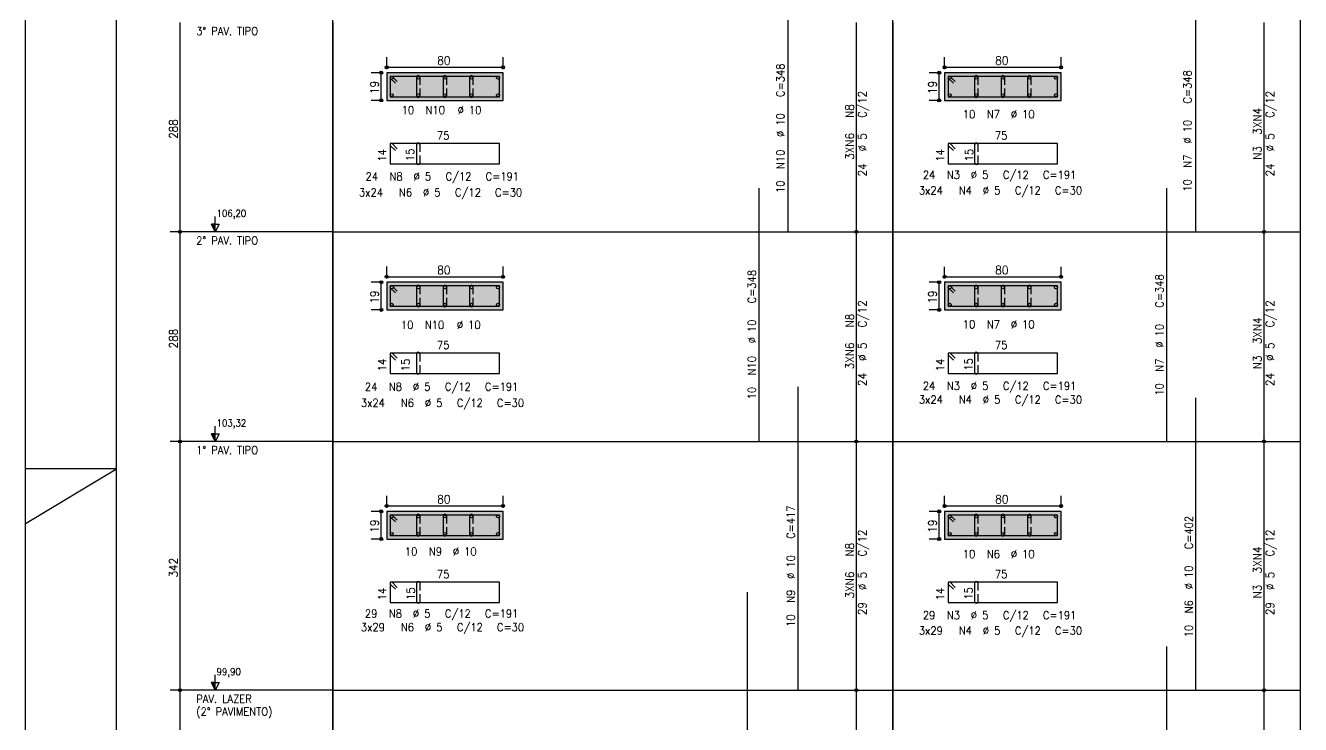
# Model space of a CAD drawing. Extents: x 0 to 119, y 0 to 84.
# Drawn here: x 0 to 35.04, y 22.67 to 41.89 of the extents above; entities that cross this region are included whole.
import ezdxf

# ---------------------------------------------------------------- set-up
doc = ezdxf.new("R2010")
doc.units = 0
for name, color, linetype in [('15', 15, 'Continuous'), ('18', 4, 'Continuous'), ('2', 2, 'Continuous'), ('25', 1, 'Continuous'), ('26', 3, 'Continuous'), ('3', 3, 'Continuous'), ('51', 7, 'Continuous'), ('6', 6, 'Continuous'), ('64', 7, 'Continuous')]:
    doc.layers.add(name, color=color, linetype=linetype)
doc.styles.get("Standard").update_dxf_attribs({"font": 'standard'})

msp = doc.modelspace()

# ---------------------------------------------------------------- linework, layer by layer
at = {"layer": '15', "linetype": 'Continuous'}
for points in [[(8.45007, 41.97376), (8.45007, 36.21376), (23.83837, 36.21376), (23.83837, 41.97376)], [(23.839394, 41.97376), (23.839394, 36.21376), (35.041694, 36.21376), (35.041694, 41.97376)], [(8.45007, 36.21376), (8.45007, 30.45376), (23.83837, 30.45376), (23.83837, 36.21376)], [(23.839394, 36.21376), (23.839394, 30.45376), (35.041694, 30.45376), (35.041694, 36.21376)], [(8.45007, 30.45376), (8.45007, 23.61376), (23.83837, 23.61376), (23.83837, 30.45376)], [(23.839394, 30.45376), (23.839394, 23.61376), (35.041694, 23.61376), (35.041694, 30.45376)], [(8.45007, 23.61376), (8.45007, 17.49376), (23.83837, 17.49376), (23.83837, 23.61376)], [(23.839394, 23.61376), (23.839394, 17.49376), (35.041694, 17.49376), (35.041694, 23.61376)]]:
    msp.add_lwpolyline(points, dxfattribs=at)
at = {"layer": '18', "linetype": 'Continuous'}
for p, q in [((4.250381, 36.21376), (4.250381, 41.97376)), ((22.83717, 36.21376), (22.83717, 41.97376)), ((34.040494, 36.21376), (34.040494, 41.97376)), ((9.926455, 40.69016), (9.926455, 41.01816)), ((13.126455, 40.69016), (13.126455, 41.01816)), ((25.261653, 40.690072), (25.261653, 41.018073)), ((28.461653, 40.690072), (28.461653, 41.018073)), ((9.926455, 40.74016), (13.126455, 40.74016)), ((25.261653, 40.740073), (28.461653, 40.740073)), ((9.826455, 40.59016), (9.498455, 40.59016)), ((9.776455, 39.83016), (9.776455, 40.59016)), ((10.076455, 40.49016), (10.026455, 40.49016)), ((10.026455, 40.49016), (10.026455, 40.44016)), ((10.076455, 40.49016), (10.026455, 40.49016)), ((10.026455, 40.49016), (10.026455, 40.44016)), ((10.026455, 40.44016), (10.026455, 39.93016)), ((10.026455, 40.44016), (10.167877, 40.298739)), ((10.217877, 40.348739), (10.076455, 40.49016)), ((13.026455, 40.49016), (10.076455, 40.49016)), ((10.746455, 40.46016), (10.746455, 39.96016)), ((10.846455, 40.26016), (10.846455, 40.46016)), ((11.476455, 40.46016), (11.476455, 39.96016)), ((11.576455, 40.26016), (11.576455, 40.46016)), ((12.206455, 40.46016), (12.206455, 39.96016)), ((12.306455, 40.26016), (12.306455, 40.46016)), ((13.026455, 39.93016), (13.026455, 40.49016)), ((25.161653, 40.590073), (24.833653, 40.590073)), ((25.111653, 39.830073), (25.111653, 40.590073)), ((25.411653, 40.490073), (25.361653, 40.490073)), ((25.361653, 40.490073), (25.361653, 40.440072)), ((25.411653, 40.490073), (25.361653, 40.490073)), ((25.361653, 40.490073), (25.361653, 40.440072)), ((25.361653, 40.440072), (25.361653, 39.930073)), ((25.361653, 40.440072), (25.503074, 40.298651)), ((25.553074, 40.348651), (25.411653, 40.490073)), ((28.361653, 40.490073), (25.411653, 40.490073)), ((26.081653, 40.460072), (26.081653, 39.960073)), ((26.181653, 40.260073), (26.181653, 40.460072)), ((26.811653, 40.460073), (26.811653, 39.960073)), ((26.911653, 40.260073), (26.911653, 40.460073)), ((27.541653, 40.460073), (27.541653, 39.960072)), ((27.641653, 40.260073), (27.641653, 40.460073)), ((28.361653, 39.930073), (28.361653, 40.490073)), ((10.846455, 39.96016), (10.846455, 40.16016)), ((11.576455, 39.96016), (11.576455, 40.16016)), ((12.306455, 39.96016), (12.306455, 40.16016)), ((26.181653, 39.960073), (26.181653, 40.160073)), ((26.911653, 39.960073), (26.911653, 40.160073)), ((27.641653, 39.960072), (27.641653, 40.160072)), ((9.826455, 39.83016), (9.498455, 39.83016)), ((10.026455, 39.93016), (13.026455, 39.93016)), ((25.161653, 39.830073), (24.833653, 39.830073)), ((25.361653, 39.930073), (28.361653, 39.930073)), ((8.45007, 36.21376), (3.972381, 36.21376)), ((8.45007, 36.21376), (3.972381, 36.21376)), ((4.250381, 30.45376), (4.250381, 36.21376)), ((22.83717, 30.45376), (22.83717, 36.21376)), ((34.040494, 30.45376), (34.040494, 36.21376)), ((9.926455, 34.93016), (9.926455, 35.25816)), ((13.126455, 34.93016), (13.126455, 35.25816)), ((25.261653, 34.930073), (25.261653, 35.258073)), ((28.461653, 34.930073), (28.461653, 35.258073)), ((9.826455, 34.83016), (9.498455, 34.83016)), ((9.776455, 34.07016), (9.776455, 34.83016)), ((9.926455, 34.98016), (13.126455, 34.98016)), ((10.076455, 34.73016), (10.026455, 34.73016)), ((10.026455, 34.73016), (10.026455, 34.68016)), ((10.076455, 34.73016), (10.026455, 34.73016)), ((10.026455, 34.73016), (10.026455, 34.68016)), ((10.217877, 34.588739), (10.076455, 34.73016)), ((13.026455, 34.73016), (10.076455, 34.73016)), ((10.746455, 34.70016), (10.746455, 34.20016)), ((10.846455, 34.50016), (10.846455, 34.70016)), ((11.476455, 34.70016), (11.476455, 34.20016)), ((11.576455, 34.50016), (11.576455, 34.70016)), ((12.206455, 34.70016), (12.206455, 34.20016)), ((12.306455, 34.50016), (12.306455, 34.70016)), ((13.026455, 34.17016), (13.026455, 34.73016)), ((25.161653, 34.830073), (24.833653, 34.830073)), ((25.111653, 34.070073), (25.111653, 34.830073)), ((25.261653, 34.980072), (28.461653, 34.980072)), ((25.411653, 34.730072), (25.361653, 34.730072)), ((25.361653, 34.730072), (25.361653, 34.680073)), ((25.411653, 34.730072), (25.361653, 34.730072)), ((25.361653, 34.730072), (25.361653, 34.680073)), ((25.553074, 34.588651), (25.411653, 34.730072)), ((28.361653, 34.730072), (25.411653, 34.730072)), ((26.081653, 34.700072), (26.081653, 34.200072)), ((26.181653, 34.500073), (26.181653, 34.700072)), ((26.811653, 34.700072), (26.811653, 34.200072)), ((26.911653, 34.500073), (26.911653, 34.700072)), ((27.541653, 34.700073), (27.541653, 34.200072)), ((27.641653, 34.500073), (27.641653, 34.700073)), ((28.361653, 34.170073), (28.361653, 34.730072)), ((10.026455, 34.68016), (10.026455, 34.17016)), ((10.026455, 34.68016), (10.167877, 34.538739)), ((10.846455, 34.20016), (10.846455, 34.40016)), ((11.576455, 34.20016), (11.576455, 34.40016)), ((12.306455, 34.20016), (12.306455, 34.40016)), ((25.361653, 34.680073), (25.361653, 34.170073)), ((25.361653, 34.680073), (25.503074, 34.538651)), ((26.181653, 34.200072), (26.181653, 34.400073)), ((26.911653, 34.200072), (26.911653, 34.400073)), ((27.641653, 34.200072), (27.641653, 34.400072)), ((9.826455, 34.07016), (9.498455, 34.07016)), ((10.026455, 34.17016), (13.026455, 34.17016)), ((25.161653, 34.070073), (24.833653, 34.070073)), ((25.361653, 34.170073), (28.361653, 34.170073)), ((8.45007, 30.45376), (3.972381, 30.45376)), ((8.45007, 30.45376), (3.972381, 30.45376)), ((4.250381, 23.61376), (4.250381, 30.45376)), ((22.83717, 23.61376), (22.83717, 30.45376)), ((34.040494, 23.61376), (34.040494, 30.45376)), ((9.926455, 28.63016), (9.926455, 28.95816)), ((13.126455, 28.63016), (13.126455, 28.95816)), ((25.261653, 28.630072), (25.261653, 28.958073)), ((28.461653, 28.630072), (28.461653, 28.958073)), ((9.826455, 28.53016), (9.498455, 28.53016)), ((9.776455, 27.77016), (9.776455, 28.53016)), ((9.926455, 28.68016), (13.126455, 28.68016)), ((10.076455, 28.43016), (10.026455, 28.43016)), ((10.026455, 28.43016), (10.026455, 28.38016)), ((10.076455, 28.43016), (10.026455, 28.43016)), ((10.026455, 28.43016), (10.026455, 28.38016)), ((10.217877, 28.288739), (10.076455, 28.43016)), ((13.026455, 28.43016), (10.076455, 28.43016)), ((10.746455, 28.40016), (10.746455, 27.90016)), ((10.846455, 28.20016), (10.846455, 28.40016)), ((11.476455, 28.40016), (11.476455, 27.90016)), ((11.576455, 28.20016), (11.576455, 28.40016)), ((12.206455, 28.40016), (12.206455, 27.90016)), ((12.306455, 28.20016), (12.306455, 28.40016)), ((13.026455, 27.87016), (13.026455, 28.43016)), ((25.161653, 28.530073), (24.833653, 28.530073)), ((25.111653, 27.770072), (25.111653, 28.530073)), ((25.261653, 28.680073), (28.461653, 28.680073)), ((25.411653, 28.430073), (25.361653, 28.430073)), ((25.361653, 28.430073), (25.361653, 28.380072)), ((25.411653, 28.430073), (25.361653, 28.430073)), ((25.361653, 28.430073), (25.361653, 28.380072)), ((25.553074, 28.288651), (25.411653, 28.430073)), ((28.361653, 28.430073), (25.411653, 28.430073)), ((26.081653, 28.400073), (26.081653, 27.900073)), ((26.181653, 28.200072), (26.181653, 28.400073)), ((26.811653, 28.400073), (26.811653, 27.900073)), ((26.911653, 28.200072), (26.911653, 28.400073)), ((27.541653, 28.400072), (27.541653, 27.900073)), ((27.641653, 28.200072), (27.641653, 28.400072)), ((28.361653, 27.870072), (28.361653, 28.430073)), ((10.026455, 28.38016), (10.026455, 27.87016)), ((10.026455, 28.38016), (10.167877, 28.238739)), ((10.846455, 27.90016), (10.846455, 28.10016)), ((11.576455, 27.90016), (11.576455, 28.10016)), ((12.306455, 27.90016), (12.306455, 28.10016)), ((25.361653, 28.380072), (25.361653, 27.870072)), ((25.361653, 28.380072), (25.503074, 28.238651)), ((26.181653, 27.900073), (26.181653, 28.100073)), ((26.911653, 27.900073), (26.911653, 28.100073)), ((27.641653, 27.900072), (27.641653, 28.100072)), ((9.826455, 27.77016), (9.498455, 27.77016)), ((10.026455, 27.87016), (13.026455, 27.87016)), ((25.161653, 27.770072), (24.833653, 27.770072)), ((25.361653, 27.870072), (28.361653, 27.870072)), ((8.45007, 23.61376), (3.972381, 23.61376)), ((8.45007, 23.61376), (3.972381, 23.61376)), ((4.250381, 17.493753), (4.250381, 23.61376)), ((22.83717, 17.49376), (22.83717, 23.61376)), ((34.040494, 17.49376), (34.040494, 23.61376))]:
    msp.add_line(p, q, dxfattribs=at)
for centre, radius in [((9.926455, 40.74016), 0.041625), ((9.926455, 40.74016), 0.02075), ((13.126455, 40.74016), 0.041625), ((13.126455, 40.74016), 0.02075), ((25.261653, 40.740073), 0.041625), ((25.261653, 40.740073), 0.02075), ((28.461653, 40.740073), 0.041625), ((28.461653, 40.740073), 0.02075), ((9.776455, 40.59016), 0.041625), ((9.776455, 40.59016), 0.02075), ((25.111653, 40.590073), 0.041625), ((25.111653, 40.590073), 0.02075), ((9.776455, 39.83016), 0.041625), ((9.776455, 39.83016), 0.02075), ((25.111653, 39.830073), 0.041625), ((25.111653, 39.830073), 0.02075), ((4.250381, 36.21376), 0.041625), ((4.250381, 36.21376), 0.041625), ((4.250381, 36.21376), 0.02075), ((4.250381, 36.21376), 0.02075), ((22.83717, 36.21376), 0.041625), ((22.83717, 36.21376), 0.041625), ((22.83717, 36.21376), 0.02075), ((22.83717, 36.21376), 0.02075), ((34.040494, 36.21376), 0.041625), ((34.040494, 36.21376), 0.041625), ((34.040494, 36.21376), 0.02075), ((34.040494, 36.21376), 0.02075), ((9.776455, 34.83016), 0.041625), ((9.776455, 34.83016), 0.02075), ((9.926455, 34.98016), 0.041625), ((9.926455, 34.98016), 0.02075), ((13.126455, 34.98016), 0.041625), ((13.126455, 34.98016), 0.02075), ((25.111653, 34.830073), 0.041625), ((25.111653, 34.830073), 0.02075), ((25.261653, 34.980072), 0.041625), ((25.261653, 34.980072), 0.02075), ((28.461653, 34.980072), 0.041625), ((28.461653, 34.980072), 0.02075), ((9.776455, 34.07016), 0.041625), ((9.776455, 34.07016), 0.02075), ((25.111653, 34.070073), 0.041625), ((25.111653, 34.070073), 0.02075), ((4.250381, 30.45376), 0.041625), ((4.250381, 30.45376), 0.041625), ((22.83717, 30.45376), 0.041625), ((22.83717, 30.45376), 0.041625), ((34.040494, 30.45376), 0.041625), ((34.040494, 30.45376), 0.041625), ((4.250381, 30.45376), 0.02075), ((4.250381, 30.45376), 0.02075), ((22.83717, 30.45376), 0.02075), ((22.83717, 30.45376), 0.02075), ((34.040494, 30.45376), 0.02075), ((34.040494, 30.45376), 0.02075), ((9.776455, 28.53016), 0.041625), ((9.776455, 28.53016), 0.02075), ((9.926455, 28.68016), 0.041625), ((9.926455, 28.68016), 0.02075), ((13.126455, 28.68016), 0.041625), ((13.126455, 28.68016), 0.02075), ((25.111653, 28.530073), 0.041625), ((25.111653, 28.530073), 0.02075), ((25.261653, 28.680073), 0.041625), ((25.261653, 28.680073), 0.02075), ((28.461653, 28.680073), 0.041625), ((28.461653, 28.680073), 0.02075), ((9.776455, 27.77016), 0.041625), ((9.776455, 27.77016), 0.02075), ((25.111653, 27.770072), 0.041625), ((25.111653, 27.770072), 0.02075), ((4.250381, 23.61376), 0.041625), ((4.250381, 23.61376), 0.041625), ((4.250381, 23.61376), 0.02075), ((4.250381, 23.61376), 0.02075), ((22.83717, 23.61376), 0.041625), ((22.83717, 23.61376), 0.041625), ((22.83717, 23.61376), 0.02075), ((22.83717, 23.61376), 0.02075), ((34.040494, 23.61376), 0.041625), ((34.040494, 23.61376), 0.041625), ((34.040494, 23.61376), 0.02075), ((34.040494, 23.61376), 0.02075)]:
    msp.add_circle(centre, radius, dxfattribs=at)
for centre, start, end in [((10.796455, 40.46016), 0, 180), ((11.526455, 40.46016), 0, 180), ((12.256455, 40.46016), 0, 180), ((26.131653, 40.460072), 0, 180), ((26.861653, 40.460073), 0, 180), ((27.591653, 40.460073), 0, 180), ((10.796455, 39.96016), 180, 0), ((11.526455, 39.96016), 180, 0), ((12.256455, 39.96016), 180, 0), ((26.131653, 39.960073), 180, 0), ((26.861653, 39.960073), 180, 0), ((27.591653, 39.960072), 180, 0), ((10.796455, 34.70016), 0, 180), ((11.526455, 34.70016), 0, 180), ((12.256455, 34.70016), 0, 180), ((26.131653, 34.700072), 0, 180), ((26.861653, 34.700072), 0, 180), ((27.591653, 34.700073), 0, 180), ((10.796455, 34.20016), 180, 0), ((11.526455, 34.20016), 180, 0), ((12.256455, 34.20016), 180, 0), ((26.131653, 34.200072), 180, 0), ((26.861653, 34.200072), 180, 0), ((27.591653, 34.200072), 180, 0), ((10.796455, 28.40016), 0, 180), ((11.526455, 28.40016), 0, 180), ((12.256455, 28.40016), 0, 180), ((26.131653, 28.400073), 0, 180), ((26.861653, 28.400073), 0, 180), ((27.591653, 28.400072), 0, 180), ((10.796455, 27.90016), 180, 0), ((11.526455, 27.90016), 180, 0), ((12.256455, 27.90016), 180, 0), ((26.131653, 27.900073), 180, 0), ((26.861653, 27.900073), 180, 0), ((27.591653, 27.900072), 180, 0)]:
    msp.add_arc(centre, 0.05, start, end, dxfattribs=at)
at = {"layer": '2', "linetype": 'Continuous'}
for p, q in [((0, 28.2), (2.5, 29.7)), ((2.5, 29.7), (0, 29.7))]:
    msp.add_line(p, q, dxfattribs=at)
msp.add_lwpolyline([(0, 0), (0, 84.1), (118.9, 84.1), (118.9, 0), (0, 0)], dxfattribs=at)
at = {"layer": '25', "linetype": 'Continuous'}
for p, q in [((9.926455, 40.59016), (9.926455, 40.59016)), ((9.926455, 40.59016), (9.926455, 40.59016)), ((13.126455, 40.59016), (13.126455, 40.59016)), ((25.261653, 40.590073), (25.261653, 40.590073)), ((25.261653, 40.590073), (25.261653, 40.590073)), ((28.461653, 40.590073), (28.461653, 40.590073)), ((9.926455, 39.83016), (9.926455, 39.83016)), ((25.261653, 39.830073), (25.261653, 39.830073)), ((8.45007, 36.21376), (8.45007, 36.21376)), ((8.45007, 36.21376), (8.45007, 36.21376)), ((22.83717, 36.21376), (22.83717, 36.21376)), ((22.83717, 36.21376), (22.83717, 36.21376)), ((34.040494, 36.21376), (34.040494, 36.21376)), ((34.040494, 36.21376), (34.040494, 36.21376)), ((9.926455, 34.83016), (9.926455, 34.83016)), ((9.926455, 34.83016), (9.926455, 34.83016)), ((13.126455, 34.83016), (13.126455, 34.83016)), ((25.261653, 34.830073), (25.261653, 34.830073)), ((25.261653, 34.830073), (25.261653, 34.830073)), ((28.461653, 34.830073), (28.461653, 34.830073)), ((9.926455, 34.07016), (9.926455, 34.07016)), ((25.261653, 34.070073), (25.261653, 34.070073)), ((8.45007, 30.45376), (8.45007, 30.45376)), ((8.45007, 30.45376), (8.45007, 30.45376)), ((22.83717, 30.45376), (22.83717, 30.45376)), ((22.83717, 30.45376), (22.83717, 30.45376)), ((34.040494, 30.45376), (34.040494, 30.45376)), ((34.040494, 30.45376), (34.040494, 30.45376)), ((9.926455, 28.53016), (9.926455, 28.53016)), ((9.926455, 28.53016), (9.926455, 28.53016)), ((13.126455, 28.53016), (13.126455, 28.53016)), ((25.261653, 28.530073), (25.261653, 28.530073)), ((25.261653, 28.530073), (25.261653, 28.530073)), ((28.461653, 28.530073), (28.461653, 28.530073)), ((9.926455, 27.77016), (9.926455, 27.77016)), ((25.261653, 27.770072), (25.261653, 27.770072)), ((8.45007, 23.61376), (8.45007, 23.61376)), ((8.45007, 23.61376), (8.45007, 23.61376)), ((22.83717, 23.61376), (22.83717, 23.61376)), ((22.83717, 23.61376), (22.83717, 23.61376)), ((34.040494, 23.61376), (34.040494, 23.61376)), ((34.040494, 23.61376), (34.040494, 23.61376))]:
    msp.add_line(p, q, dxfattribs=at)
at = {"layer": '26', "linetype": 'Continuous'}
for p, q in [((5.216215, 36.21376), (5.216215, 36.63376)), ((5.216215, 30.45376), (5.216215, 30.87376)), ((5.216215, 23.61376), (5.216215, 24.03376))]:
    msp.add_line(p, q, dxfattribs=at)
for points in [[(9.926455, 39.83016), (13.126455, 39.83016), (13.126455, 40.59016), (9.926455, 40.59016), (9.926455, 39.83016)], [(25.261653, 39.830073), (28.461653, 39.830073), (28.461653, 40.590073), (25.261653, 40.590073), (25.261653, 39.830073)], [(5.111215, 36.42376), (5.216215, 36.21376), (5.216215, 36.42376), (5.111215, 36.42376)], [(9.926455, 34.07016), (13.126455, 34.07016), (13.126455, 34.83016), (9.926455, 34.83016), (9.926455, 34.07016)], [(25.261653, 34.070073), (28.461653, 34.070073), (28.461653, 34.830073), (25.261653, 34.830073), (25.261653, 34.070073)], [(5.111215, 30.66376), (5.216215, 30.45376), (5.216215, 30.66376), (5.111215, 30.66376)], [(9.926455, 27.77016), (13.126455, 27.77016), (13.126455, 28.53016), (9.926455, 28.53016), (9.926455, 27.77016)], [(25.261653, 27.770072), (28.461653, 27.770072), (28.461653, 28.530073), (25.261653, 28.530073), (25.261653, 27.770072)], [(5.111215, 23.82376), (5.216215, 23.61376), (5.216215, 23.82376), (5.111215, 23.82376)]]:
    msp.add_lwpolyline(points, dxfattribs=at)
for points in [[(9.926455, 39.83016), (13.126455, 39.83016), (13.126455, 40.59016)], [(9.926455, 39.83016), (13.126455, 40.59016), (9.926455, 40.59016)], [(9.926455, 39.83016), (9.926455, 40.59016), (9.926455, 39.83016)], [(25.261653, 39.830073), (28.461653, 39.830073), (28.461653, 40.590073)], [(25.261653, 39.830073), (28.461653, 40.590073), (25.261653, 40.590073)], [(25.261653, 39.830073), (25.261653, 40.590073), (25.261653, 39.830073)], [(9.926455, 34.07016), (13.126455, 34.07016), (13.126455, 34.83016)], [(9.926455, 34.07016), (13.126455, 34.83016), (9.926455, 34.83016)], [(9.926455, 34.07016), (9.926455, 34.83016), (9.926455, 34.07016)], [(25.261653, 34.070073), (28.461653, 34.070073), (28.461653, 34.830073)], [(25.261653, 34.070073), (28.461653, 34.830073), (25.261653, 34.830073)], [(25.261653, 34.070073), (25.261653, 34.830073), (25.261653, 34.070073)], [(9.926455, 27.77016), (13.126455, 27.77016), (13.126455, 28.53016)], [(9.926455, 27.77016), (13.126455, 28.53016), (9.926455, 28.53016)], [(9.926455, 27.77016), (9.926455, 28.53016), (9.926455, 27.77016)], [(25.261653, 27.770072), (28.461653, 27.770072), (28.461653, 28.530073)], [(25.261653, 27.770072), (28.461653, 28.530073), (25.261653, 28.530073)], [(25.261653, 27.770072), (25.261653, 28.530073), (25.261653, 27.770072)]]:
    msp.add_solid(points, dxfattribs=at)
at = {"layer": '3', "linetype": 'Continuous'}
for points in [[(117.9, 1), (2.499999, 1), (2.499999, 83.1), (117.9, 83.1), (117.9, 1)], [(9.926455, 39.83016), (13.126455, 39.83016), (13.126455, 40.59016), (9.926455, 40.59016), (9.926455, 39.83016)], [(25.261653, 39.830073), (28.461653, 39.830073), (28.461653, 40.590073), (25.261653, 40.590073), (25.261653, 39.830073)], [(9.926455, 34.07016), (13.126455, 34.07016), (13.126455, 34.83016), (9.926455, 34.83016), (9.926455, 34.07016)], [(25.261653, 34.070073), (28.461653, 34.070073), (28.461653, 34.830073), (25.261653, 34.830073), (25.261653, 34.070073)], [(9.926455, 27.77016), (13.126455, 27.77016), (13.126455, 28.53016), (9.926455, 28.53016), (9.926455, 27.77016)], [(25.261653, 27.770072), (28.461653, 27.770072), (28.461653, 28.530073), (25.261653, 28.530073), (25.261653, 27.770072)]]:
    msp.add_lwpolyline(points, dxfattribs=at)
at = {"layer": '51', "linetype": 'Continuous'}
for p, q in [((5.118382, 36.409426), (5.216215, 36.409426)), ((5.12555, 36.395091), (5.216215, 36.395091)), ((5.132717, 36.380756), (5.216215, 36.380756)), ((5.139884, 36.366421), (5.216215, 36.366421)), ((5.147052, 36.352087), (5.216215, 36.352087)), ((5.154219, 36.337752), (5.216215, 36.337752)), ((5.161387, 36.323417), (5.216215, 36.323417)), ((5.168554, 36.309082), (5.216215, 36.309082)), ((5.175721, 36.294747), (5.216215, 36.294747)), ((5.182889, 36.280413), (5.216215, 36.280413)), ((5.190056, 36.266078), (5.216215, 36.266078)), ((5.197223, 36.251743), (5.216215, 36.251743)), ((5.204391, 36.237408), (5.216215, 36.237408)), ((5.211558, 36.223074), (5.216215, 36.223074)), ((5.118382, 30.649426), (5.216215, 30.649426)), ((5.12555, 30.635091), (5.216215, 30.635091)), ((5.132717, 30.620756), (5.216215, 30.620756)), ((5.139884, 30.606421), (5.216215, 30.606421)), ((5.147052, 30.592087), (5.216215, 30.592087)), ((5.154219, 30.577752), (5.216215, 30.577752)), ((5.161387, 30.563417), (5.216215, 30.563417)), ((5.168554, 30.549082), (5.216215, 30.549082)), ((5.175721, 30.534747), (5.216215, 30.534747)), ((5.182889, 30.520413), (5.216215, 30.520413)), ((5.190056, 30.506078), (5.216215, 30.506078)), ((5.197223, 30.491743), (5.216215, 30.491743)), ((5.204391, 30.477408), (5.216215, 30.477408)), ((5.211558, 30.463074), (5.216215, 30.463074)), ((5.118382, 23.809426), (5.216215, 23.809426)), ((5.12555, 23.795091), (5.216215, 23.795091)), ((5.132717, 23.780756), (5.216215, 23.780756)), ((5.139884, 23.766421), (5.216215, 23.766421)), ((5.147052, 23.752087), (5.216215, 23.752087)), ((5.154219, 23.737752), (5.216215, 23.737752)), ((5.161387, 23.723417), (5.216215, 23.723417)), ((5.168554, 23.709082), (5.216215, 23.709082)), ((5.175721, 23.694747), (5.216215, 23.694747)), ((5.182889, 23.680413), (5.216215, 23.680413)), ((5.190056, 23.666078), (5.216215, 23.666078)), ((5.197223, 23.651743), (5.216215, 23.651743)), ((5.204391, 23.637408), (5.216215, 23.637408)), ((5.211558, 23.623074), (5.216215, 23.623074))]:
    msp.add_line(p, q, dxfattribs=at)
for points in [[(5.111215, 36.42376), (5.321215, 36.42376), (5.216215, 36.21376), (5.111215, 36.42376)], [(5.111215, 30.66376), (5.321215, 30.66376), (5.216215, 30.45376), (5.111215, 30.66376)], [(5.111215, 23.82376), (5.321215, 23.82376), (5.216215, 23.61376), (5.111215, 23.82376)]]:
    msp.add_lwpolyline(points, dxfattribs=at)
for centre in [(10.066455, 40.45016), (10.796455, 40.45016), (11.526455, 40.45016), (12.256455, 40.45016), (12.986455, 40.45016), (25.401653, 40.450073), (26.131653, 40.450073), (26.861653, 40.450073), (27.591653, 40.450073), (28.321653, 40.450073), (10.066455, 39.97016), (10.796455, 39.97016), (11.526455, 39.97016), (12.256455, 39.97016), (12.986455, 39.97016), (25.401653, 39.970073), (26.131653, 39.970073), (26.861653, 39.970073), (27.591653, 39.970073), (28.321653, 39.970073), (10.066455, 34.69016), (10.796455, 34.69016), (11.526455, 34.69016), (12.256455, 34.69016), (12.986455, 34.69016), (25.401653, 34.690072), (26.131653, 34.690072), (26.861653, 34.690072), (27.591653, 34.690072), (28.321653, 34.690072), (10.066455, 34.21016), (10.796455, 34.21016), (11.526455, 34.21016), (12.256455, 34.21016), (12.986455, 34.21016), (25.401653, 34.210073), (26.131653, 34.210073), (26.861653, 34.210073), (27.591653, 34.210073), (28.321653, 34.210073), (10.066455, 28.39016), (10.796455, 28.39016), (11.526455, 28.39016), (12.256455, 28.39016), (12.986455, 28.39016), (25.401653, 28.390073), (26.131653, 28.390073), (26.861653, 28.390073), (27.591653, 28.390073), (28.321653, 28.390073), (10.066455, 27.91016), (10.796455, 27.91016), (11.526455, 27.91016), (12.256455, 27.91016), (12.986455, 27.91016), (25.401653, 27.910072), (26.131653, 27.910072), (26.861653, 27.910072), (27.591653, 27.910072), (28.321653, 27.910072)]:
    msp.add_circle(centre, 0.04, dxfattribs=at)
at = {"layer": '6', "linetype": 'Continuous'}
for p, q in [((8.45007, 6.295739), (8.45007, 78.909078)), ((23.83837, 6.295739), (23.83837, 78.909078)), ((23.839394, 6.295739), (23.839394, 78.909078)), ((35.041694, 6.295739), (35.041694, 78.909078))]:
    msp.add_line(p, q, dxfattribs=at)
at = {"layer": '64', "linetype": 'Continuous'}
for p, q in [((20.96207, 36.21376), (20.96207, 43.17376)), ((32.165494, 36.21376), (32.165494, 43.17376)), ((10.076455, 38.64336), (10.026455, 38.64336)), ((10.026455, 38.64336), (10.026455, 38.59336)), ((10.076455, 38.64336), (10.026455, 38.64336)), ((10.026455, 38.64336), (10.026455, 38.59336)), ((10.026455, 38.59336), (10.026455, 38.08336)), ((10.026455, 38.59336), (10.167877, 38.451939)), ((10.217877, 38.501939), (10.076455, 38.64336)), ((13.026455, 38.64336), (10.076455, 38.64336)), ((10.746455, 38.61336), (10.746455, 38.11336)), ((10.846455, 38.41336), (10.846455, 38.61336)), ((13.026455, 38.08336), (13.026455, 38.64336)), ((25.411653, 38.643448), (25.361653, 38.643448)), ((25.361653, 38.643448), (25.361653, 38.593448)), ((25.411653, 38.643448), (25.361653, 38.643448)), ((25.361653, 38.643448), (25.361653, 38.593448)), ((25.361653, 38.593448), (25.361653, 38.083447)), ((25.361653, 38.593448), (25.503074, 38.452026)), ((25.553074, 38.502026), (25.411653, 38.643448)), ((28.361653, 38.643448), (25.411653, 38.643448)), ((26.081653, 38.613448), (26.081653, 38.113447)), ((26.181653, 38.413448), (26.181653, 38.613448)), ((28.361653, 38.083447), (28.361653, 38.643448)), ((10.846455, 38.11336), (10.846455, 38.31336)), ((26.181653, 38.113447), (26.181653, 38.313448)), ((10.026455, 38.08336), (13.026455, 38.08336)), ((25.361653, 38.083447), (28.361653, 38.083447)), ((20.16207, 30.45376), (20.16207, 37.41376)), ((31.365494, 30.45376), (31.365494, 37.41376)), ((10.076455, 32.88336), (10.026455, 32.88336)), ((10.026455, 32.88336), (10.026455, 32.83336)), ((10.076455, 32.88336), (10.026455, 32.88336)), ((10.026455, 32.88336), (10.026455, 32.83336)), ((10.026455, 32.83336), (10.026455, 32.32336)), ((10.026455, 32.83336), (10.167877, 32.691939)), ((10.217877, 32.741939), (10.076455, 32.88336)), ((13.026455, 32.88336), (10.076455, 32.88336)), ((10.746455, 32.85336), (10.746455, 32.35336)), ((10.846455, 32.65336), (10.846455, 32.85336)), ((13.026455, 32.32336), (13.026455, 32.88336)), ((25.411653, 32.883448), (25.361653, 32.883448)), ((25.361653, 32.883448), (25.361653, 32.833447)), ((25.411653, 32.883448), (25.361653, 32.883448)), ((25.361653, 32.883448), (25.361653, 32.833447)), ((25.361653, 32.833447), (25.361653, 32.323448)), ((25.361653, 32.833447), (25.503074, 32.692026)), ((25.553074, 32.742026), (25.411653, 32.883448)), ((28.361653, 32.883448), (25.411653, 32.883448)), ((26.081653, 32.853448), (26.081653, 32.353448)), ((26.181653, 32.653447), (26.181653, 32.853448)), ((28.361653, 32.323448), (28.361653, 32.883448)), ((10.026455, 32.32336), (13.026455, 32.32336)), ((10.846455, 32.35336), (10.846455, 32.55336)), ((25.361653, 32.323448), (28.361653, 32.323448)), ((26.181653, 32.353448), (26.181653, 32.553448)), ((21.23707, 23.61376), (21.23707, 31.95376)), ((32.165494, 23.61376), (32.165494, 31.65376)), ((10.076455, 26.58336), (10.026455, 26.58336)), ((10.026455, 26.58336), (10.026455, 26.53336)), ((10.076455, 26.58336), (10.026455, 26.58336)), ((10.026455, 26.58336), (10.026455, 26.53336)), ((10.026455, 26.53336), (10.026455, 26.02336)), ((10.026455, 26.53336), (10.167877, 26.391939)), ((10.217877, 26.441939), (10.076455, 26.58336)), ((13.026455, 26.58336), (10.076455, 26.58336)), ((10.746455, 26.55336), (10.746455, 26.05336)), ((10.846455, 26.35336), (10.846455, 26.55336)), ((13.026455, 26.02336), (13.026455, 26.58336)), ((19.840125, 17.49376), (19.840125, 26.31376)), ((25.411653, 26.583447), (25.361653, 26.583447)), ((25.361653, 26.583447), (25.361653, 26.533448)), ((25.411653, 26.583447), (25.361653, 26.583447)), ((25.361653, 26.583447), (25.361653, 26.533448)), ((25.361653, 26.533448), (25.361653, 26.023447)), ((25.361653, 26.533448), (25.503074, 26.392026)), ((25.553074, 26.442026), (25.411653, 26.583447)), ((28.361653, 26.583447), (25.411653, 26.583447)), ((26.081653, 26.553447), (26.081653, 26.053447)), ((26.181653, 26.353448), (26.181653, 26.553447)), ((28.361653, 26.023447), (28.361653, 26.583447)), ((10.026455, 26.02336), (13.026455, 26.02336)), ((10.846455, 26.05336), (10.846455, 26.25336)), ((25.361653, 26.023447), (28.361653, 26.023447)), ((26.181653, 26.053447), (26.181653, 26.253448)), ((31.365494, 17.49376), (31.365494, 24.81376))]:
    msp.add_line(p, q, dxfattribs=at)
for centre, start, end in [((10.796455, 38.61336), 0, 180), ((26.131653, 38.613448), 0, 180), ((10.796455, 38.11336), 180, 0), ((26.131653, 38.113447), 180, 0), ((10.796455, 32.85336), 0, 180), ((26.131653, 32.853448), 0, 180), ((10.796455, 32.35336), 180, 0), ((26.131653, 32.353448), 180, 0), ((10.796455, 26.55336), 0, 180), ((26.131653, 26.553447), 0, 180), ((10.796455, 26.05336), 180, 0), ((26.131653, 26.053447), 180, 0)]:
    msp.add_arc(centre, 0.05, start, end, dxfattribs=at)

# ---------------------------------------------------------------- texts
at = {"layer": '2', "linetype": 'Continuous'}
for s, height, p in [('3%%D PAV. TIPO', 0.22, (4.691633, 41.624756)), ('5', 0.001, (23.83737, 36.21376)), ('5', 0.001, (35.040694, 36.21376)), ('2%%D PAV. TIPO', 0.22, (4.691633, 35.864756)), ('1%%D PAV. TIPO', 0.22, (4.691633, 30.104756)), ('4', 0.001, (23.83737, 30.45376)), ('4', 0.001, (35.040694, 30.45376)), ('PAV. LAZER', 0.22, (4.691633, 23.264756)), ('3', 0.001, (23.83737, 23.61376)), ('3', 0.001, (35.040694, 23.61376)), ('(2%%D PAVIMENTO)', 0.22, (4.691633, 22.915751))]:
    msp.add_text(s, height=height, dxfattribs=at).set_placement(p)
at = {"layer": '25', "linetype": 'Continuous'}
for s, height, p in [('80', 0.23, (11.319455, 40.80916)), ('80', 0.23, (26.654653, 40.809073)), ('10', 0.22, (10.336257, 39.452894)), ('N10', 0.22, (10.996257, 39.452894)), ('%%C 10', 0.22, (11.876257, 39.452894)), ('10', 0.22, (25.761653, 39.339047)), ('N7', 0.22, (26.421653, 39.339047)), ('%%C 10', 0.22, (27.081653, 39.339047)), ('80', 0.23, (11.319455, 35.04916)), ('80', 0.23, (26.654653, 35.049073)), ('10', 0.22, (10.316455, 33.547909)), ('N10', 0.22, (10.976455, 33.547909)), ('%%C 10', 0.22, (11.856455, 33.547909)), ('10', 0.22, (25.761653, 33.561405)), ('N7', 0.22, (26.421653, 33.561405)), ('%%C 10', 0.22, (27.081653, 33.561405)), ('80', 0.23, (11.319455, 28.74916)), ('80', 0.23, (26.654653, 28.749073)), ('10', 0.22, (10.426455, 27.31679)), ('N9', 0.22, (11.086455, 27.31679)), ('%%C 10', 0.22, (11.746455, 27.31679)), ('10', 0.22, (25.761653, 27.244725)), ('N6', 0.22, (26.421653, 27.244725)), ('%%C 10', 0.22, (27.081653, 27.244725))]:
    msp.add_text(s, height=height, dxfattribs=at).set_placement(p)
for s, p in [('19', (9.707455, 40.00316)), ('19', (25.042653, 40.003073)), ('C/12', (23.11317, 39.34676)), ('C/12', (34.316494, 39.34676)), ('N8', (22.76817, 39.34676)), ('3XN4', (33.971494, 38.88676)), ('288', (4.181381, 38.77176)), ('3XN6', (22.76817, 38.19676)), ('%%C 5', (23.11317, 38.42676)), ('%%C 5', (34.316494, 38.42676)), ('N3', (33.971494, 38.19676)), ('24', (23.11317, 37.73676)), ('24', (34.316494, 37.73676)), ('19', (9.707455, 34.24316)), ('19', (25.042653, 34.243073)), ('C/12', (23.11317, 33.58676)), ('C/12', (34.316494, 33.58676)), ('N8', (22.76817, 33.58676)), ('3XN4', (33.971494, 33.12676)), ('288', (4.181381, 33.01176)), ('3XN6', (22.76817, 32.43676)), ('%%C 5', (23.11317, 32.66676)), ('%%C 5', (34.316494, 32.66676)), ('N3', (33.971494, 32.43676)), ('24', (23.11317, 31.97676)), ('24', (34.316494, 31.97676)), ('19', (9.707455, 27.94316)), ('19', (25.042653, 27.943073)), ('C/12', (23.11317, 27.28676)), ('C/12', (34.316494, 27.28676)), ('N8', (22.76817, 27.28676)), ('3XN4', (33.971494, 26.82676)), ('342', (4.181381, 26.71176)), ('3XN6', (22.76817, 26.13676)), ('%%C 5', (23.11317, 26.36676)), ('%%C 5', (34.316494, 26.36676)), ('N3', (33.971494, 26.13676)), ('29', (23.11317, 25.67676)), ('29', (34.316494, 25.67676))]:
    msp.add_text(s, height=0.23, rotation=90, dxfattribs=at).set_placement(p)
at = {"layer": '26', "linetype": 'Continuous'}
for s, p in [('C=348', (20.856802, 39.922823)), ('C=348', (32.043647, 39.740971)), ('%%C 10', (20.856802, 38.822823)), ('%%C 10', (32.043647, 38.640971)), ('14', (9.916455, 38.14336)), ('15', (10.680612, 38.159281)), ('N10', (20.856802, 37.942823)), ('14', (25.251653, 38.143448)), ('15', (26.045591, 38.153096)), ('N7', (32.043647, 37.980971)), ('10', (20.856802, 37.282823)), ('10', (32.043647, 37.320971)), ('C=348', (20.072906, 34.248351)), ('C=348', (31.273994, 34.129951)), ('%%C 10', (20.072906, 33.148351)), ('%%C 10', (31.273994, 33.029951)), ('14', (9.916455, 32.38336)), ('15', (10.556455, 32.38336)), ('N10', (20.072906, 32.268351)), ('14', (25.251653, 32.383448)), ('15', (26.03122, 32.396235)), ('N7', (31.273994, 32.369951)), ('10', (20.072906, 31.608351)), ('10', (31.273994, 31.709951)), ('C=417', (21.143502, 27.775138)), ('C=402', (32.080888, 27.488588)), ('%%C 10', (21.143502, 26.675138)), ('%%C 10', (32.080888, 26.388588)), ('14', (9.916455, 26.08336)), ('15', (10.699822, 26.098158)), ('N9', (21.143502, 26.015138)), ('14', (25.251653, 26.083447)), ('15', (26.028495, 26.101884)), ('N6', (32.080888, 25.728588)), ('10', (21.143502, 25.355138)), ('10', (32.080888, 25.068588))]:
    msp.add_text(s, height=0.22, rotation=90, dxfattribs=at).set_placement(p)
for s, p in [('75', (11.306455, 38.75336)), ('75', (26.641653, 38.753448)), ('24', (9.345254, 37.62831)), ('N8', (10.005254, 37.62831)), ('%%C 5', (10.665254, 37.62831)), ('C/12', (11.545254, 37.62831)), ('C=191', (12.645254, 37.62831)), ('24', (24.661653, 37.672283)), ('N3', (25.321653, 37.672283)), ('%%C 5', (25.981653, 37.672283)), ('C/12', (26.861653, 37.672283)), ('C=191', (27.961653, 37.672283)), ('C/12', (27.191653, 37.244841)), ('3x24', (9.164334, 37.190292)), ('N6', (10.264334, 37.190292)), ('%%C 5', (10.924334, 37.190292)), ('C/12', (11.804334, 37.190292)), ('C=30', (12.904334, 37.190292)), ('3x24', (24.551653, 37.244841)), ('N4', (25.651653, 37.244841)), ('%%C 5', (26.311653, 37.244841)), ('C=30', (28.291653, 37.244841)), ('75', (11.306455, 32.99336)), ('75', (26.641653, 32.993448)), ('24', (9.326455, 31.848185)), ('N8', (9.986455, 31.848185)), ('%%C 5', (10.646455, 31.848185)), ('C/12', (11.526455, 31.848185)), ('C=191', (12.626455, 31.848185)), ('24', (24.661653, 31.870838)), ('N3', (25.321653, 31.870838)), ('%%C 5', (25.981653, 31.870838)), ('C/12', (26.861653, 31.870838)), ('C=191', (27.961653, 31.870838)), ('3x24', (9.216455, 31.402211)), ('N6', (10.316455, 31.402211)), ('%%C 5', (10.976455, 31.402211)), ('C/12', (11.856455, 31.402211)), ('C=30', (12.956455, 31.402211)), ('3x24', (24.551653, 31.492587)), ('N4', (25.651653, 31.492587)), ('%%C 5', (26.311653, 31.492587)), ('C/12', (27.191653, 31.492587)), ('C=30', (28.291653, 31.492587)), ('75', (11.306455, 26.69336)), ('75', (26.641653, 26.693447)), ('29', (9.326455, 25.609941)), ('N8', (9.986455, 25.609941)), ('%%C 5', (10.646455, 25.609941)), ('C/12', (11.526455, 25.609941)), ('C=191', (12.626455, 25.609941)), ('29', (24.661653, 25.565929)), ('N3', (25.321653, 25.565929)), ('%%C 5', (25.981653, 25.565929)), ('C/12', (26.861653, 25.565929)), ('C=191', (27.961653, 25.565929)), ('3x29', (9.216455, 25.235535)), ('N6', (10.316455, 25.235535)), ('%%C 5', (10.976455, 25.235535)), ('C/12', (11.856455, 25.235535)), ('C=30', (12.956455, 25.235535)), ('3x29', (24.551653, 25.141991)), ('N4', (25.651653, 25.141991)), ('%%C 5', (26.311653, 25.141991)), ('C/12', (27.191653, 25.141991)), ('C=30', (28.291653, 25.141991))]:
    msp.add_text(s, height=0.22, dxfattribs=at).set_placement(p)
at = {"layer": '3', "linetype": 'Continuous'}
for s, p in [('288', (23.83817, 39.09226)), ('288', (35.041494, 39.09226)), ('288', (23.83817, 33.33226)), ('288', (35.041494, 33.33226)), ('342', (23.83817, 27.03226)), ('342', (35.041494, 27.03226))]:
    msp.add_text(s, height=0.001, rotation=90, dxfattribs=at).set_placement(p)
at = {"layer": '51', "linetype": 'Continuous'}
for s, p in [('106,20', (5.250778, 36.627482)), ('103,32', (5.250778, 30.867482)), ('99,90', (5.250778, 24.027482))]:
    msp.add_text(s, height=0.19, dxfattribs=at).set_placement(p)

doc.saveas('drawing.dxf')
